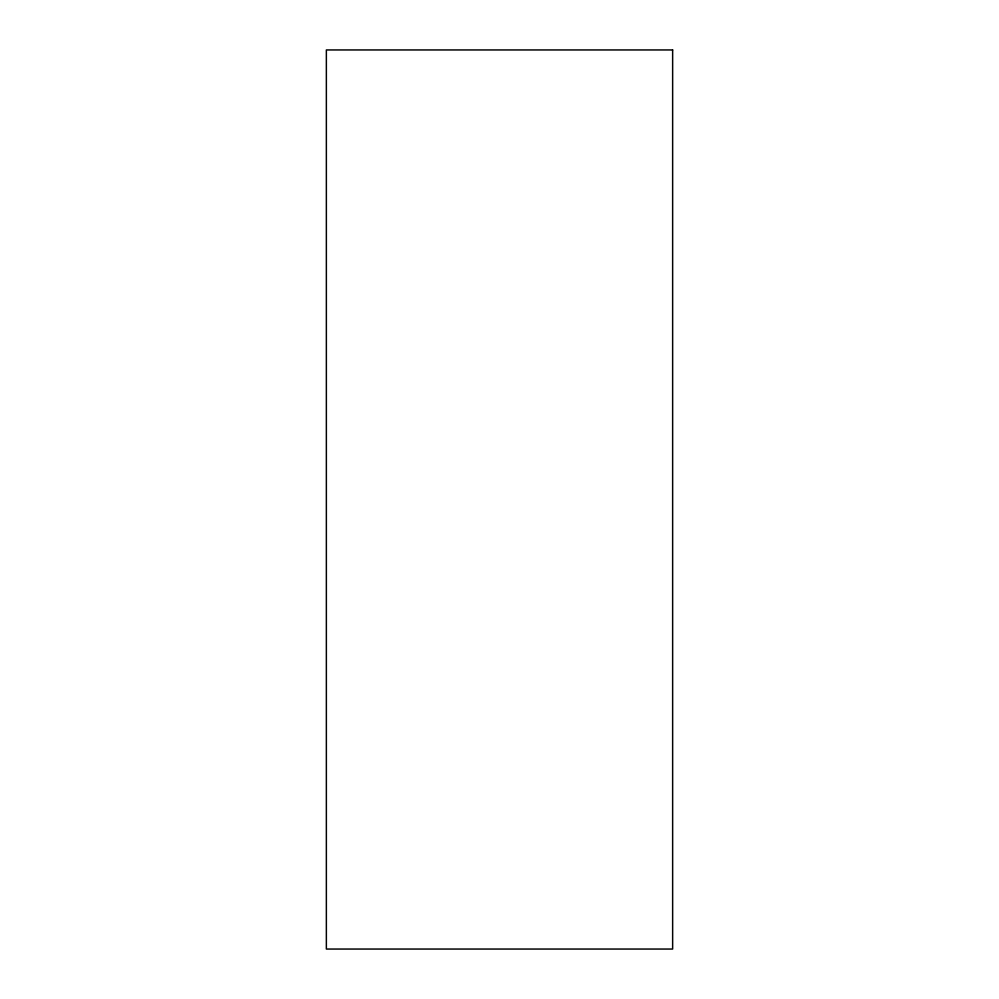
<?xml version="1.0" encoding="UTF-8"?>
<svg xmlns="http://www.w3.org/2000/svg" width="999" height="999" viewBox="0 0 999 999"><rect width="100%" height="100%" fill="white"/><g stroke="black" fill="none" stroke-linecap="round" stroke-linejoin="round"><path stroke-width="1.5" d="M672.639 49.95L326.361 49.95L326.361 949.05L672.639 949.05L672.639 49.95"/></g></svg>
